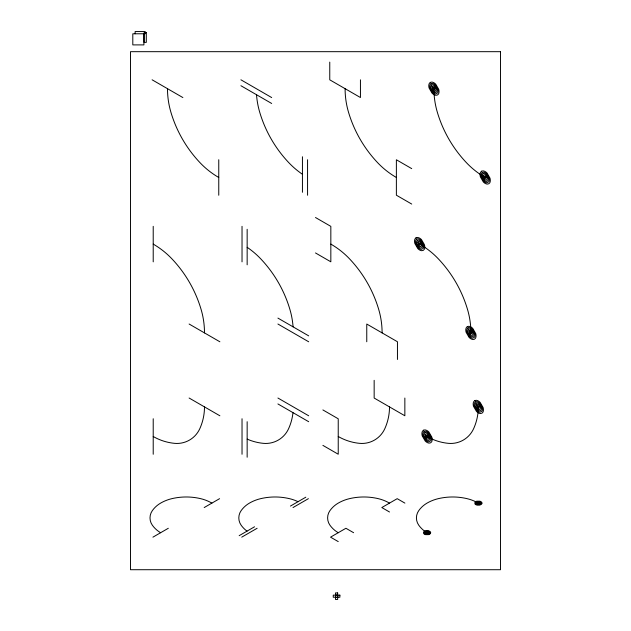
<?xml version="1.0" encoding="UTF-8"?>
<svg xmlns="http://www.w3.org/2000/svg" width="631" height="631" viewBox="0 0 631 631"><rect width="100%" height="100%" fill="white"/><g stroke="black" fill="none" stroke-linecap="round" stroke-linejoin="round"><path stroke-width="0.95" d="M152.931 537.155L168.311 528.273M204.199 507.553L219.58 498.671M239.173 535.672L254.553 526.79M290.441 506.07L305.83 497.189M241.736 537.155L257.117 528.273M293.005 507.553L308.393 498.671M335.479 595.009L337.656 595.009M335.479 597.368L337.656 597.368M411.72 168.627L396.378 159.769L396.378 195.2L411.72 204.058M240.916 79.798L271.677 97.56M240.916 85.721L271.677 103.476M152.11 79.798L182.872 97.56M315.492 217.514L330.833 226.371L330.833 261.81L315.492 252.952M277.916 318.095L308.677 335.858M277.916 324.019L308.677 341.781M189.111 324.019L219.872 341.781M322.891 409.929L338.232 418.787L338.232 454.225L322.891 445.368M277.916 398.019L308.677 415.782M277.916 403.943L308.677 421.705M404.889 503.112L397.199 498.671L381.818 507.553L389.508 511.993M189.111 398.019L219.872 415.782M353.612 532.714L345.922 528.273L330.541 537.155L338.232 541.595M404.85 398.043L404.85 415.766L374.159 398.043L374.159 380.327M397.451 359.473L397.451 341.757L366.761 324.042L366.761 341.757M360.443 79.822L360.443 97.537L329.761 79.822L329.761 62.106M337.695 595.143L337.695 597.234M307.565 159.722L307.565 195.247M302.438 156.764L302.438 192.289M247.155 229.29L247.155 264.815M247.155 421.705L247.155 457.23M242.028 226.332L242.028 261.849M242.028 418.747L242.028 454.265M218.76 159.722L218.76 195.247M153.215 226.332L153.215 261.849M153.215 418.747L153.215 454.265M143.907 33.798L143.907 44.896L132.802 44.896L132.802 33.798L145.193 33.766L145.193 31.55L135.129 31.55L135.129 33.766M427.037 532.714A26.455 26.455 0 0 1 418.771 525.229A12.541 12.541 0 0 1 418.771 510.597A26.455 26.455 0 0 1 427.037 503.112A41.433 41.433 0 0 1 438.119 498.695A62.587 62.587 0 0 1 467.232 498.695A41.433 41.433 0 0 1 478.314 503.112M338.232 532.714A26.455 26.455 0 0 1 329.966 525.229A12.541 12.541 0 0 1 329.966 510.597A26.455 26.455 0 0 1 338.232 503.112A41.433 41.433 0 0 1 349.314 498.695A62.587 62.587 0 0 1 378.426 498.695A41.433 41.433 0 0 1 389.508 503.112M298.021 501.692A41.433 41.433 0 0 0 289.621 498.695A62.587 62.587 0 0 0 260.508 498.695A41.433 41.433 0 0 0 249.426 503.112A26.455 26.455 0 0 0 241.16 510.597A12.541 12.541 0 0 0 241.16 525.229A26.455 26.455 0 0 0 247.021 531.144M211.89 503.112A41.433 41.433 0 0 0 200.816 498.695A62.587 62.587 0 0 0 171.695 498.695A41.433 41.433 0 0 0 160.621 503.112A26.455 26.455 0 0 0 152.355 510.597A12.541 12.541 0 0 0 152.355 525.229A26.455 26.455 0 0 0 160.621 532.714M427.037 436.502A52.909 52.909 0 0 0 448.278 443.333A25.09 25.09 0 0 0 473.613 428.709A52.909 52.909 0 0 0 478.314 406.9M389.508 406.9A52.909 52.909 0 0 1 384.8 428.709A25.09 25.09 0 0 1 359.473 443.333A52.909 52.909 0 0 1 338.232 436.502M292.989 412.642A52.909 52.909 0 0 1 288.596 428.709A25.09 25.09 0 0 1 263.261 443.333A52.909 52.909 0 0 1 247.155 439.105M204.491 406.9A52.909 52.909 0 0 1 199.79 428.709A25.09 25.09 0 0 1 174.456 443.333A52.909 52.909 0 0 1 153.215 436.502M470.915 332.9A82.858 82.858 0 0 0 467.476 309.293A125.175 125.175 0 0 0 438.364 258.868A82.858 82.858 0 0 0 419.639 244.094M382.102 332.9A82.858 82.858 0 0 0 378.671 309.293A125.175 125.175 0 0 0 349.558 258.868A82.858 82.858 0 0 0 330.833 244.094M293.076 326.85A82.858 82.858 0 0 0 289.866 309.293A125.175 125.175 0 0 0 260.753 258.868A82.858 82.858 0 0 0 247.155 247.305M204.491 332.9A82.858 82.858 0 0 0 201.06 309.293A125.175 125.175 0 0 0 171.94 258.868A82.858 82.858 0 0 0 153.215 244.094M433.907 88.679A82.858 82.858 0 0 0 437.346 112.279A125.175 125.175 0 0 0 466.459 162.711A82.858 82.858 0 0 0 485.184 177.485M396.378 177.485A82.858 82.858 0 0 1 377.654 162.711A125.175 125.175 0 0 1 348.533 112.279A82.858 82.858 0 0 1 345.102 88.679M302.438 174.266A82.858 82.858 0 0 1 288.84 162.711A125.175 125.175 0 0 1 259.727 112.279A82.858 82.858 0 0 1 256.517 94.729M218.76 177.485A82.858 82.858 0 0 1 200.035 162.711A125.175 125.175 0 0 1 170.922 112.279A82.858 82.858 0 0 1 167.491 88.679M432.046 86.621L432.456 89.515L433.907 91.045L435.358 91.187L435.958 89.862L435.358 87.843L433.907 86.313L433.063 86.037L432.046 86.621M432.976 87.654C433.197 92.544 436.81 87.354 432.976 87.654M417.777 242.036L418.187 244.931L419.639 246.461L421.09 246.603L421.689 245.278L421.09 243.25L419.639 241.72L418.787 241.452L417.777 242.036M418.708 243.061C418.929 247.951 422.541 242.761 418.708 243.061M425.176 434.451L425.594 437.346L427.037 438.876L428.488 439.018L429.088 437.693L428.488 435.666L427.037 434.136L426.193 433.868L425.176 434.451M426.106 435.477C426.327 440.367 429.94 435.177 426.106 435.477M483.322 175.426L483.732 178.321L485.184 179.851L486.635 180.001L487.235 178.668L486.635 176.648L485.184 175.118L484.332 174.842L483.322 175.426M484.253 176.459C484.474 181.349 488.086 176.159 484.253 176.459M469.046 330.841L469.464 333.736L470.915 335.266L472.359 335.408L472.966 334.083L472.359 332.064L470.915 330.526L470.063 330.258L469.046 330.841M469.985 331.867C470.198 336.757 473.818 331.575 469.985 331.867M476.452 404.85L476.862 407.744L478.314 409.274L479.765 409.416L480.365 408.091L479.765 406.064L478.314 404.534L477.462 404.266L476.452 404.85M477.383 405.875C477.604 410.765 481.216 405.575 477.383 405.875M427.763 532.714C426.17 534.212 426.17 531.223 427.763 532.714M428.488 532.714C425.302 535.703 425.294 529.725 428.488 532.714M429.214 532.714L429.104 533.124A1.688 1.688 0 0 1 428.575 533.605A2.485 2.485 0 0 1 427.913 533.865L426.17 533.865A2.485 2.485 0 0 1 425.499 533.605A1.585 1.585 0 0 1 425.002 533.156L425.002 532.272A1.585 1.585 0 0 1 425.499 531.823A2.485 2.485 0 0 1 426.17 531.562L427.913 531.562A2.485 2.485 0 0 1 428.575 531.823A1.585 1.585 0 0 1 429.072 532.272L429.214 532.714M429.94 532.714L429.79 533.258A2.248 2.248 0 0 1 429.088 533.897A3.313 3.313 0 0 1 428.204 534.252L425.878 534.252A3.313 3.313 0 0 1 424.986 533.897A2.114 2.114 0 0 1 424.324 533.298L424.324 532.13A2.114 2.114 0 0 1 424.986 531.531A3.313 3.313 0 0 1 425.878 531.176L428.204 531.176A3.313 3.313 0 0 1 429.088 531.531A2.114 2.114 0 0 1 429.75 532.13L429.94 532.714M430.665 532.714L430.484 533.4A2.808 2.808 0 0 1 429.601 534.197A4.141 4.141 0 0 1 428.496 534.638L425.586 534.638A4.141 4.141 0 0 1 424.474 534.197A2.642 2.642 0 0 1 423.653 533.447L423.653 531.98A2.642 2.642 0 0 1 424.474 531.231A4.141 4.141 0 0 1 425.586 530.789L428.496 530.789A4.141 4.141 0 0 1 429.601 531.231A2.642 2.642 0 0 1 430.429 531.98L430.665 532.714M479.039 503.112C477.446 504.603 477.438 501.613 479.039 503.112M479.765 503.112C476.571 506.101 476.571 500.123 479.765 503.112M480.491 503.112L480.38 503.522A1.688 1.688 0 0 1 479.852 503.995A2.485 2.485 0 0 1 479.189 504.264L477.438 504.264A2.485 2.485 0 0 1 476.776 503.995A1.585 1.585 0 0 1 476.279 503.554L476.279 502.67A1.585 1.585 0 0 1 476.776 502.221A2.485 2.485 0 0 1 477.438 501.96L479.189 501.96A2.485 2.485 0 0 1 479.852 502.221A1.585 1.585 0 0 1 480.349 502.67L480.491 503.112M481.216 503.112L481.067 503.656A2.248 2.248 0 0 1 480.365 504.295A3.313 3.313 0 0 1 479.481 504.65L477.146 504.65A3.313 3.313 0 0 1 476.263 504.295A2.114 2.114 0 0 1 475.6 503.696L475.6 502.528A2.114 2.114 0 0 1 476.263 501.929A3.313 3.313 0 0 1 477.146 501.574L479.481 501.574A3.313 3.313 0 0 1 480.365 501.929A2.114 2.114 0 0 1 481.027 502.528L481.216 503.112M481.942 503.112L481.753 503.798A2.808 2.808 0 0 1 480.877 504.595A4.141 4.141 0 0 1 479.765 505.029L476.855 505.029A4.141 4.141 0 0 1 475.75 504.595A2.642 2.642 0 0 1 474.922 503.846L474.922 502.379A2.642 2.642 0 0 1 475.75 501.629A4.141 4.141 0 0 1 476.855 501.188L479.765 501.188A4.141 4.141 0 0 1 480.877 501.629A2.642 2.642 0 0 1 481.705 502.379L481.942 503.112M430.287 82.401L429.254 83.537A5.293 5.293 0 0 0 428.78 85.721A8.29 8.29 0 0 0 429.127 88.08L432.038 93.12A8.29 8.29 0 0 0 433.907 94.603A5.293 5.293 0 0 0 436.037 95.281L437.535 94.958L438.537 93.956A5.616 5.616 0 0 0 439.034 91.637A8.29 8.29 0 0 0 438.695 89.279L435.784 84.238A8.29 8.29 0 0 0 433.907 82.756A5.293 5.293 0 0 0 431.785 82.077L430.287 82.401M431.012 83.655L430.184 84.562A4.236 4.236 0 0 0 429.806 86.313A6.625 6.625 0 0 0 430.082 88.198L432.409 92.236A6.625 6.625 0 0 0 433.907 93.412A4.236 4.236 0 0 0 435.611 93.964L437.614 92.899A4.496 4.496 0 0 0 438.009 91.045A6.625 6.625 0 0 0 437.733 89.16L435.406 85.122A6.625 6.625 0 0 0 433.907 83.939A4.236 4.236 0 0 0 432.211 83.395L431.012 83.655M431.73 84.909L431.115 85.595A3.171 3.171 0 0 0 430.831 86.904A4.969 4.969 0 0 0 431.036 88.316L432.787 91.345A4.969 4.969 0 0 0 433.907 92.229A3.171 3.171 0 0 0 435.185 92.639L436.684 91.842A3.368 3.368 0 0 0 436.983 90.454A4.969 4.969 0 0 0 436.778 89.042L435.035 86.013A4.969 4.969 0 0 0 433.907 85.13A3.171 3.171 0 0 0 432.637 84.72L431.73 84.909M416.01 237.808L414.985 238.952A5.293 5.293 0 0 0 414.512 241.129A8.29 8.29 0 0 0 414.859 243.487L417.769 248.535A8.29 8.29 0 0 0 419.639 250.01A5.293 5.293 0 0 0 421.76 250.696L423.267 250.373L424.269 249.363A5.616 5.616 0 0 0 424.766 247.052A8.29 8.29 0 0 0 424.426 244.694L421.508 239.646A8.29 8.29 0 0 0 419.639 238.171A5.293 5.293 0 0 0 417.517 237.485L416.01 237.808M416.736 239.07L415.916 239.977A4.236 4.236 0 0 0 415.537 241.72A6.625 6.625 0 0 0 415.813 243.613L418.14 247.644A6.625 6.625 0 0 0 419.639 248.827A4.236 4.236 0 0 0 421.342 249.371L423.338 248.314A4.496 4.496 0 0 0 423.74 246.461A6.625 6.625 0 0 0 423.464 244.568L421.137 240.537A6.625 6.625 0 0 0 419.639 239.354A4.236 4.236 0 0 0 417.943 238.81L416.736 239.07M417.462 240.324L416.846 241.003A3.171 3.171 0 0 0 416.563 242.312A4.969 4.969 0 0 0 416.768 243.732L418.519 246.76A4.969 4.969 0 0 0 419.639 247.644A3.171 3.171 0 0 0 420.916 248.054L422.415 247.257A3.368 3.368 0 0 0 422.715 245.869A4.969 4.969 0 0 0 422.51 244.449L420.767 241.428A4.969 4.969 0 0 0 419.639 240.537A3.171 3.171 0 0 0 418.369 240.127L417.462 240.324M481.556 171.206L480.522 172.342A5.293 5.293 0 0 0 480.057 174.527A8.29 8.29 0 0 0 480.396 176.885L483.307 181.925A8.29 8.29 0 0 0 485.184 183.408A5.293 5.293 0 0 0 487.306 184.086L488.804 183.763L489.814 182.761A5.616 5.616 0 0 0 490.311 180.442A8.29 8.29 0 0 0 489.964 178.084L487.053 173.044A8.29 8.29 0 0 0 485.184 171.569A5.293 5.293 0 0 0 483.062 170.883L481.556 171.206M482.281 172.46L481.453 173.375A4.236 4.236 0 0 0 481.082 175.118A6.625 6.625 0 0 0 481.358 177.003L483.685 181.042A6.625 6.625 0 0 0 485.184 182.225A4.236 4.236 0 0 0 486.88 182.769L488.883 181.704A4.496 4.496 0 0 0 489.285 179.851A6.625 6.625 0 0 0 489.009 177.966L486.682 173.927A6.625 6.625 0 0 0 485.184 172.752A4.236 4.236 0 0 0 483.48 172.2L482.281 172.46M483.007 173.714L482.392 174.401A3.171 3.171 0 0 0 482.108 175.71A4.969 4.969 0 0 0 482.313 177.122L484.056 180.15A4.969 4.969 0 0 0 485.184 181.042A3.171 3.171 0 0 0 486.454 181.444L487.96 180.647A3.368 3.368 0 0 0 488.26 179.259A4.969 4.969 0 0 0 488.055 177.847L486.304 174.819A4.969 4.969 0 0 0 485.184 173.935A3.171 3.171 0 0 0 483.906 173.525L483.007 173.714M467.287 326.621L466.254 327.757A5.293 5.293 0 0 0 465.788 329.934A8.29 8.29 0 0 0 466.128 332.3L469.038 337.34A8.29 8.29 0 0 0 470.915 338.815A5.293 5.293 0 0 0 473.037 339.502L474.536 339.178L475.537 338.177A5.616 5.616 0 0 0 476.042 335.858A8.29 8.29 0 0 0 475.695 333.499L472.785 328.451A8.29 8.29 0 0 0 470.915 326.976A5.293 5.293 0 0 0 468.786 326.298L467.287 326.621M468.013 327.875L467.185 328.783A4.236 4.236 0 0 0 466.814 330.526A6.625 6.625 0 0 0 467.082 332.419L469.417 336.449A6.625 6.625 0 0 0 470.915 337.632A4.236 4.236 0 0 0 472.611 338.184L474.615 337.12A4.496 4.496 0 0 0 475.017 335.266A6.625 6.625 0 0 0 474.741 333.381L472.414 329.343A6.625 6.625 0 0 0 470.915 328.159A4.236 4.236 0 0 0 469.212 327.615L468.013 327.875M468.738 329.13L468.115 329.816A3.171 3.171 0 0 0 467.839 331.125A4.969 4.969 0 0 0 468.044 332.537L469.787 335.566A4.969 4.969 0 0 0 470.915 336.449A3.171 3.171 0 0 0 472.185 336.859L473.692 336.063A3.368 3.368 0 0 0 473.991 334.675A4.969 4.969 0 0 0 473.786 333.255L472.035 330.234A4.969 4.969 0 0 0 470.915 329.343A3.171 3.171 0 0 0 469.638 328.932L468.738 329.13M423.417 430.224L422.384 431.367A5.293 5.293 0 0 0 421.91 433.544A8.29 8.29 0 0 0 422.257 435.903L425.168 440.951A8.29 8.29 0 0 0 427.037 442.426A5.293 5.293 0 0 0 429.167 443.112L430.665 442.788L431.667 441.779A5.616 5.616 0 0 0 432.164 439.468A8.29 8.29 0 0 0 431.825 437.109L428.914 432.061A8.29 8.29 0 0 0 427.037 430.587A5.293 5.293 0 0 0 424.915 429.9L423.417 430.224M424.142 431.486L423.314 432.393A4.236 4.236 0 0 0 422.936 434.136A6.625 6.625 0 0 0 423.212 436.029L425.539 440.059A6.625 6.625 0 0 0 427.037 441.243A4.236 4.236 0 0 0 428.741 441.787L430.744 440.73A4.496 4.496 0 0 0 431.139 438.876A6.625 6.625 0 0 0 430.87 436.983L428.536 432.953A6.625 6.625 0 0 0 427.037 431.77A4.236 4.236 0 0 0 425.341 431.225L424.142 431.486M424.868 432.74L424.245 433.418A3.171 3.171 0 0 0 423.961 434.727A4.969 4.969 0 0 0 424.166 436.147L425.917 439.168A4.969 4.969 0 0 0 427.037 440.059A3.171 3.171 0 0 0 428.315 440.47L429.814 439.673A3.368 3.368 0 0 0 430.113 438.285A4.969 4.969 0 0 0 429.908 436.865L428.165 433.836A4.969 4.969 0 0 0 427.037 432.953A3.171 3.171 0 0 0 425.767 432.543L424.868 432.74M474.686 400.622L473.652 401.766A5.293 5.293 0 0 0 473.187 403.943A8.29 8.29 0 0 0 473.526 406.301L476.437 411.349A8.29 8.29 0 0 0 478.314 412.824A5.293 5.293 0 0 0 480.436 413.51L481.942 413.187L482.944 412.177A5.616 5.616 0 0 0 483.441 409.866A8.29 8.29 0 0 0 483.094 407.5L480.183 402.46A8.29 8.29 0 0 0 478.314 400.985A5.293 5.293 0 0 0 476.192 400.299L474.686 400.622M475.411 401.876L474.591 402.791A4.236 4.236 0 0 0 474.212 404.534A6.625 6.625 0 0 0 474.488 406.427L476.815 410.458A6.625 6.625 0 0 0 478.314 411.641A4.236 4.236 0 0 0 480.01 412.185L482.013 411.128A4.496 4.496 0 0 0 482.415 409.274A6.625 6.625 0 0 0 482.139 407.381L479.812 403.351A6.625 6.625 0 0 0 478.314 402.168A4.236 4.236 0 0 0 476.61 401.624L475.411 401.876M476.137 403.138L475.522 403.816A3.171 3.171 0 0 0 475.238 405.126A4.969 4.969 0 0 0 475.443 406.545L477.186 409.566A4.969 4.969 0 0 0 478.314 410.458A3.171 3.171 0 0 0 479.584 410.868L481.09 410.071A3.368 3.368 0 0 0 481.39 408.683A4.969 4.969 0 0 0 481.185 407.263L479.434 404.234A4.969 4.969 0 0 0 478.314 403.351A3.171 3.171 0 0 0 477.036 402.941L476.137 403.138M146.297 32.662L144.081 32.662L144.081 42.38L146.297 42.38L146.297 32.662M500.517 51.679L130.483 51.679L130.483 569.714L500.517 569.714L500.517 51.679M337.656 592.927L335.479 592.927L335.479 599.45L337.656 599.45L337.656 592.927M339.88 595.143L333.255 595.143L333.255 597.234L339.88 597.234L339.88 595.143"/></g></svg>
